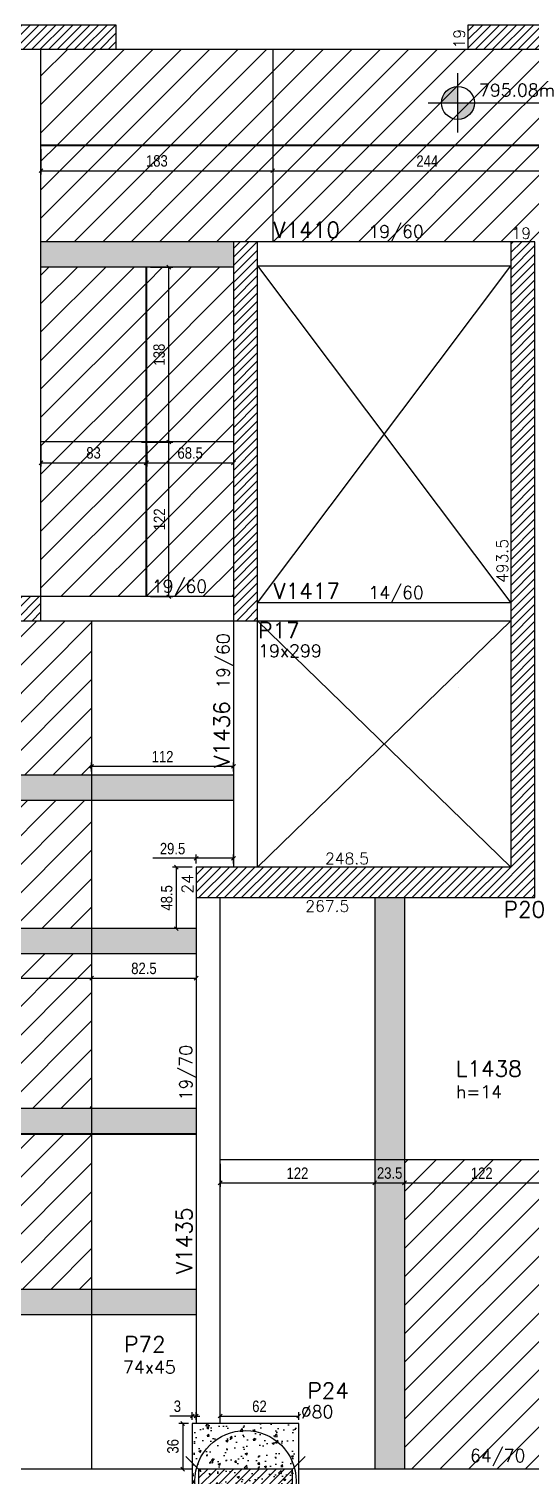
# Model space of a CAD drawing. Extents: x 1860 to 8661, y -614 to 3008.
# Drawn here: x 3834 to 4230, y 0 to 1142 of the extents above; entities that cross this region are included whole.
import ezdxf

# ---------------------------------------------------------------- set-up
doc = ezdxf.new("R2010")
doc.units = 0
for name, color, linetype in [('242', 12, 'Continuous'), ('COTA', 241, 'Continuous'), ('F-AUX-RED', 1, 'Continuous'), ('F-BLOCOS', 3, 'Continuous'), ('F-LAJES-DIM', 2, 'Continuous'), ('F-LAJES-NOME', 4, 'Continuous'), ('F-NÍVEL-PLANTA', 2, 'Continuous'), ('F-PILARES-DIM', 172, 'Continuous'), ('F-PILARES-HACH', 174, 'Continuous'), ('F-PILARES-M', 170, 'Continuous'), ('F-PILARES-N', 170, 'Continuous'), ('F-PILARES-NASCE', 4, 'Continuous'), ('F-PILARES-NOME', 170, 'Continuous'), ('F-PILARES-S', 170, 'Continuous'), ('F-TEXTO', 6, 'Continuous'), ('F-VIGAS', 3, 'Continuous'), ('F-VIGAS-DIM', 2, 'Continuous'), ('F-VIGAS-NOME', 4, 'Continuous'), ('F-VÃO', 1, 'Continuous'), ('Painéis', 200, 'Continuous')]:
    doc.layers.add(name, color=color, linetype=linetype)
doc.layers.add('Hachura', color=251, linetype='Continuous', lineweight=9)
doc.styles.add('COTA TECNICA-50', font='techl___.ttf', dxfattribs={"height": 9})
doc.styles.add('MCP', font='romans.shx')
doc.dimstyles.new('COTA PAINEL-50', dxfattribs={"dimtxt": 9, "dimasz": 3, "dimexe": 3, "dimexo": 3, "dimgap": 3, "dimtad": 1, "dimdec": 1, "dimzin": 12, "dimdsep": 46, "dimtxsty": 'COTA TECNICA-50', "dimblk1": 'OBLIQUE', "dimblk2": 'OBLIQUE', "dimsah": 1, "dimcen": 0.9, "dimclrd": 4, "dimclre": 4, "dimclrt": 240, "dimadec": 1, "dimazin": 3, "dimtfac": 1, "dimtdec": 1, "dimtmove": 0, "dimatfit": 3, "dimfxl": 1, "dimtolj": 1, "dimtzin": 12, "dimarcsym": 0})
pattern_1 = [(45, (4214.506, 480.1385), (-3.367596, 3.367596), [])]

# ---------------------------------------------------------------- blocks, each defined once
blk = doc.blocks.new('Nível - Planta')
at = {"layer": 'F-NÍVEL-PLANTA'}
h = blk.add_hatch(color=71, dxfattribs=at)
h.paths.add_polyline_path([(0, 0), (0, 0.26, 0.414214), (-0.26, 0)])
h.paths.add_polyline_path([(0.26, 0), (0, 0), (0, -0.26, 0.414214)])
for p, q in [((0, -0.469), (0, 0.469)), ((-0.469, 0), (1.704, 0))]:
    blk.add_line(p, q, dxfattribs=at)
blk.add_circle((0, 0), 0.26, dxfattribs=at)
at = {"layer": 'F-TEXTO', "color": 3, "style": 'MCP'}
blk.add_attdef('NÍVEL', (0.333, 0.102), '', height=0.2, dxfattribs=at)
blk = doc.blocks.new('_Oblique')
at = {"color": 0, "linetype": 'ByBlock', "lineweight": -2}
blk.add_line((-0.5, -0.5), (0.5, 0.5), dxfattribs=at)
blk = doc.blocks.new('*D142')
at = {"layer": 'COTA', "color": 4, "lineweight": -2, "transparency": 16777216}
for p, q in [((3963, 480.1), (3947.4, 480.1)), ((3950.4, 431.6), (3950.4, 480.1)), ((3963, 431.6), (3947.4, 431.6))]:
    blk.add_line(p, q, dxfattribs=at)
at = {"layer": 'Defpoints', "color": 0, "transparency": 16777216}
for p in [(3950.4, 480.1), (3966, 480.1), (3966, 431.6)]:
    blk.add_point(p, dxfattribs=at)
at = {"layer": 'COTA', "color": 4, "lineweight": -2, "transparency": 16777216, "xscale": 3, "yscale": 3, "zscale": 3}
for p, rotation in [((3950.4, 480.1), 90), ((3950.4, 431.6), 270)]:
    blk.add_blockref('_Oblique', p, dxfattribs=dict(at, rotation=rotation))
at = {"layer": 'COTA', "color": 240, "transparency": 16777216, "insert": (3942.8, 455.9), "char_height": 9, "attachment_point": 5, "rotation": 90, "style": 'COTA TECNICA-50'}
blk.add_mtext('\\A1;48.5', dxfattribs=at)
blk = doc.blocks.new('*D143')
at = {"layer": 'COTA', "color": 4, "lineweight": -2, "transparency": 16777216}
for p, q in [((3966, 487.1), (3931.7, 487.1)), ((3966, 483.1), (3966, 490.1)), ((3995.5, 487.1), (3966, 487.1)), ((3995.5, 483.1), (3995.5, 490.1))]:
    blk.add_line(p, q, dxfattribs=at)
at = {"layer": 'Defpoints', "color": 0, "transparency": 16777216}
for p in [(3966, 487.1), (3966, 480.1), (3995.5, 480.1)]:
    blk.add_point(p, dxfattribs=at)
at = {"layer": 'COTA', "color": 4, "lineweight": -2, "transparency": 16777216, "xscale": 3, "yscale": 3, "zscale": 3, "rotation": 180}
blk.add_blockref('_Oblique', (3966, 487.1), dxfattribs=at)
at = {"layer": 'COTA', "color": 4, "lineweight": -2, "transparency": 16777216, "xscale": 3, "yscale": 3, "zscale": 3}
blk.add_blockref('_Oblique', (3995.5, 487.1), dxfattribs=at)
at = {"layer": 'COTA', "color": 240, "transparency": 16777216, "insert": (3947.4, 494.7), "char_height": 9, "attachment_point": 5, "style": 'COTA TECNICA-50'}
blk.add_mtext('\\A1;29.5', dxfattribs=at)
blk = doc.blocks.new('*D160')
at = {"layer": 'COTA', "color": 4, "lineweight": -2, "transparency": 16777216}
for p, q in [((3639.5, 408.6), (3639.5, 389.5)), ((3883.5, 408.6), (3883.5, 389.5)), ((3639.5, 392.5), (3883.5, 392.5))]:
    blk.add_line(p, q, dxfattribs=at)
at = {"layer": 'Defpoints', "color": 0, "transparency": 16777216}
for p in [(3639.5, 411.6), (3883.5, 411.6), (3883.5, 392.5)]:
    blk.add_point(p, dxfattribs=at)
at = {"layer": 'COTA', "color": 4, "lineweight": -2, "transparency": 16777216, "xscale": 3, "yscale": 3, "zscale": 3, "rotation": 180}
blk.add_blockref('_Oblique', (3639.5, 392.5), dxfattribs=at)
at = {"layer": 'COTA', "color": 4, "lineweight": -2, "transparency": 16777216, "xscale": 3, "yscale": 3, "zscale": 3}
blk.add_blockref('_Oblique', (3883.5, 392.5), dxfattribs=at)
at = {"layer": 'COTA', "color": 240, "transparency": 16777216, "insert": (3761.5, 400.1), "char_height": 9, "attachment_point": 5, "style": 'COTA TECNICA-50'}
blk.add_mtext('\\A1;244', dxfattribs=at)
blk = doc.blocks.new('*D161')
at = {"layer": 'COTA', "color": 4, "lineweight": -2, "transparency": 16777216}
for p, q in [((3883.5, 408.6), (3883.5, 389.5)), ((3966, 408.6), (3966, 389.5)), ((3883.5, 392.5), (3966, 392.5))]:
    blk.add_line(p, q, dxfattribs=at)
at = {"layer": 'Defpoints', "color": 0, "transparency": 16777216}
for p in [(3883.5, 411.6), (3966, 411.6), (3966, 392.5)]:
    blk.add_point(p, dxfattribs=at)
at = {"layer": 'COTA', "color": 4, "lineweight": -2, "transparency": 16777216, "xscale": 3, "yscale": 3, "zscale": 3, "rotation": 180}
blk.add_blockref('_Oblique', (3883.5, 392.5), dxfattribs=at)
at = {"layer": 'COTA', "color": 4, "lineweight": -2, "transparency": 16777216, "xscale": 3, "yscale": 3, "zscale": 3}
blk.add_blockref('_Oblique', (3966, 392.5), dxfattribs=at)
at = {"layer": 'COTA', "color": 240, "transparency": 16777216, "insert": (3924.8, 400.2), "char_height": 9, "attachment_point": 5, "style": 'COTA TECNICA-50'}
blk.add_mtext('\\A1;82.5', dxfattribs=at)
blk = doc.blocks.new('*D178')
at = {"layer": 'COTA', "color": 4, "lineweight": -2, "transparency": 16777216}
for p, q in [((3930, 815.6), (3947.5, 815.6)), ((3944.5, 693.6), (3944.5, 815.6)), ((3930, 693.6), (3947.5, 693.6))]:
    blk.add_line(p, q, dxfattribs=at)
at = {"layer": 'Defpoints', "color": 0, "transparency": 16777216}
for p in [(3927, 815.6), (3944.5, 815.6), (3927, 693.6)]:
    blk.add_point(p, dxfattribs=at)
at = {"layer": 'COTA', "color": 4, "lineweight": -2, "transparency": 16777216, "xscale": 3, "yscale": 3, "zscale": 3}
for p, rotation in [((3944.5, 815.6), 90), ((3944.5, 693.6), 270)]:
    blk.add_blockref('_Oblique', p, dxfattribs=dict(at, rotation=rotation))
at = {"layer": 'COTA', "color": 240, "transparency": 16777216, "insert": (3937, 754.6), "char_height": 9, "attachment_point": 5, "rotation": 90, "style": 'COTA TECNICA-50'}
blk.add_mtext('\\A1;122', dxfattribs=at)
blk = doc.blocks.new('*D179')
at = {"layer": 'COTA', "color": 4, "lineweight": -2, "transparency": 16777216}
for p, q in [((3930, 953.6), (3947.5, 953.6)), ((3944.5, 815.6), (3944.5, 953.6)), ((3923, 815.6), (3947.5, 815.6))]:
    blk.add_line(p, q, dxfattribs=at)
at = {"layer": 'Defpoints', "color": 0, "transparency": 16777216}
for p in [(3927, 953.6), (3944.5, 953.6), (3920, 815.6)]:
    blk.add_point(p, dxfattribs=at)
at = {"layer": 'COTA', "color": 4, "lineweight": -2, "transparency": 16777216, "xscale": 3, "yscale": 3, "zscale": 3}
for p, rotation in [((3944.5, 953.6), 90), ((3944.5, 815.6), 270)]:
    blk.add_blockref('_Oblique', p, dxfattribs=dict(at, rotation=rotation))
at = {"layer": 'COTA', "color": 240, "transparency": 16777216, "insert": (3936.8, 884.6), "char_height": 9, "attachment_point": 5, "rotation": 90, "style": 'COTA TECNICA-50'}
blk.add_mtext('\\A1;138', dxfattribs=at)
blk = doc.blocks.new('*D180')
at = {"layer": 'COTA', "color": 4, "lineweight": -2, "transparency": 16777216}
for p, q in [((3843.5, 812.6), (3843.5, 796.2)), ((3926.5, 812.6), (3926.5, 796.2)), ((3843.5, 799.2), (3926.5, 799.2))]:
    blk.add_line(p, q, dxfattribs=at)
at = {"layer": 'Defpoints', "color": 0, "transparency": 16777216}
for p in [(3843.5, 815.6), (3926.5, 815.6), (3926.5, 799.2)]:
    blk.add_point(p, dxfattribs=at)
at = {"layer": 'COTA', "color": 4, "lineweight": -2, "transparency": 16777216, "xscale": 3, "yscale": 3, "zscale": 3, "rotation": 180}
blk.add_blockref('_Oblique', (3843.5, 799.2), dxfattribs=at)
at = {"layer": 'COTA', "color": 4, "lineweight": -2, "transparency": 16777216, "xscale": 3, "yscale": 3, "zscale": 3}
blk.add_blockref('_Oblique', (3926.5, 799.2), dxfattribs=at)
at = {"layer": 'COTA', "color": 240, "transparency": 16777216, "insert": (3885, 807), "char_height": 9, "attachment_point": 5, "style": 'COTA TECNICA-50'}
blk.add_mtext('\\A1;83', dxfattribs=at)
blk = doc.blocks.new('*D181')
at = {"layer": 'COTA', "color": 4, "lineweight": -2, "transparency": 16777216}
for p, q in [((3927, 812.6), (3927, 796.2)), ((3995.5, 812.6), (3995.5, 796.2)), ((3927, 799.2), (3995.5, 799.2))]:
    blk.add_line(p, q, dxfattribs=at)
at = {"layer": 'Defpoints', "color": 0, "transparency": 16777216}
for p in [(3927, 815.6), (3995.5, 815.6), (3995.5, 799.2)]:
    blk.add_point(p, dxfattribs=at)
at = {"layer": 'COTA', "color": 4, "lineweight": -2, "transparency": 16777216, "xscale": 3, "yscale": 3, "zscale": 3, "rotation": 180}
blk.add_blockref('_Oblique', (3927, 799.2), dxfattribs=at)
at = {"layer": 'COTA', "color": 4, "lineweight": -2, "transparency": 16777216, "xscale": 3, "yscale": 3, "zscale": 3}
blk.add_blockref('_Oblique', (3995.5, 799.2), dxfattribs=at)
at = {"layer": 'COTA', "color": 240, "transparency": 16777216, "insert": (3961.3, 806.9), "char_height": 9, "attachment_point": 5, "style": 'COTA TECNICA-50'}
blk.add_mtext('\\A1;68.5', dxfattribs=at)
blk = doc.blocks.new('*D192')
at = {"layer": 'COTA', "color": 4, "lineweight": -2, "transparency": 16777216}
for p, q in [((3963, 47), (3945.3, 47)), ((3963, 44.1), (3963, 50)), ((3966, 47), (3963, 47)), ((3966, 44.1), (3966, 50)), ((3966, 47), (3969, 47))]:
    blk.add_line(p, q, dxfattribs=at)
at = {"layer": 'Defpoints', "color": 0, "transparency": 16777216}
for p in [(3963, 47), (3963, 41.1), (3966, 41.1)]:
    blk.add_point(p, dxfattribs=at)
at = {"layer": 'COTA', "color": 4, "lineweight": -2, "transparency": 16777216, "xscale": 3, "yscale": 3, "zscale": 3}
blk.add_blockref('_Oblique', (3963, 47), dxfattribs=at)
at = {"layer": 'COTA', "color": 4, "lineweight": -2, "transparency": 16777216, "xscale": 3, "yscale": 3, "zscale": 3, "rotation": 180}
blk.add_blockref('_Oblique', (3966, 47), dxfattribs=at)
at = {"layer": 'COTA', "color": 240, "transparency": 16777216, "insert": (3951.2, 54.7), "char_height": 9, "attachment_point": 5, "style": 'COTA TECNICA-50'}
blk.add_mtext('\\A1;3', dxfattribs=at)
blk = doc.blocks.new('*D193')
at = {"layer": 'COTA', "color": 4, "lineweight": -2, "transparency": 16777216}
for p, q in [((3960, 41.1), (3952.4, 41.1)), ((3955.4, 41.1), (3955.4, 5.1)), ((3960, 5.1), (3952.4, 5.1))]:
    blk.add_line(p, q, dxfattribs=at)
at = {"layer": 'Defpoints', "color": 0, "transparency": 16777216}
for p in [(3963, 41.1), (3955.4, 5.1), (3963, 5.1)]:
    blk.add_point(p, dxfattribs=at)
at = {"layer": 'COTA', "color": 4, "lineweight": -2, "transparency": 16777216, "xscale": 3, "yscale": 3, "zscale": 3}
for p, rotation in [((3955.4, 41.1), 90), ((3955.4, 5.1), 270)]:
    blk.add_blockref('_Oblique', p, dxfattribs=dict(at, rotation=rotation))
at = {"layer": 'COTA', "color": 240, "transparency": 16777216, "insert": (3947.7, 23.1), "char_height": 9, "attachment_point": 5, "rotation": 90, "style": 'COTA TECNICA-50'}
blk.add_mtext('\\A1;36', dxfattribs=at)
blk = doc.blocks.new('*D194')
at = {"layer": 'COTA', "color": 4, "lineweight": -2, "transparency": 16777216}
for p, q in [((3985, 44.1), (3985, 50)), ((3985, 47), (4047, 47)), ((4047, 44.1), (4047, 50))]:
    blk.add_line(p, q, dxfattribs=at)
at = {"layer": 'Defpoints', "color": 0, "transparency": 16777216}
for p in [(4047, 47), (3985, 41.1), (4047, 41.1)]:
    blk.add_point(p, dxfattribs=at)
at = {"layer": 'COTA', "color": 4, "lineweight": -2, "transparency": 16777216, "xscale": 3, "yscale": 3, "zscale": 3, "rotation": 180}
blk.add_blockref('_Oblique', (3985, 47), dxfattribs=at)
at = {"layer": 'COTA', "color": 4, "lineweight": -2, "transparency": 16777216, "xscale": 3, "yscale": 3, "zscale": 3}
blk.add_blockref('_Oblique', (4047, 47), dxfattribs=at)
at = {"layer": 'COTA', "color": 240, "transparency": 16777216, "insert": (4016, 54.6), "char_height": 9, "attachment_point": 5, "style": 'COTA TECNICA-50'}
blk.add_mtext('\\A1;62', dxfattribs=at)
blk = doc.blocks.new('*D245')
at = {"layer": 'COTA', "color": 4, "lineweight": -2, "transparency": 16777216}
for p, q in [((3985, 246.1), (3985, 228)), ((4107, 246.1), (4107, 228)), ((3985, 231), (4107, 231))]:
    blk.add_line(p, q, dxfattribs=at)
at = {"layer": 'Defpoints', "color": 0, "transparency": 16777216}
for p in [(3985, 249.1), (4107, 249.1), (4107, 231)]:
    blk.add_point(p, dxfattribs=at)
at = {"layer": 'COTA', "color": 4, "lineweight": -2, "transparency": 16777216, "xscale": 3, "yscale": 3, "zscale": 3, "rotation": 180}
blk.add_blockref('_Oblique', (3985, 231), dxfattribs=at)
at = {"layer": 'COTA', "color": 4, "lineweight": -2, "transparency": 16777216, "xscale": 3, "yscale": 3, "zscale": 3}
blk.add_blockref('_Oblique', (4107, 231), dxfattribs=at)
at = {"layer": 'COTA', "color": 240, "transparency": 16777216, "insert": (4046, 238.6), "char_height": 9, "attachment_point": 5, "style": 'COTA TECNICA-50'}
blk.add_mtext('\\A1;122', dxfattribs=at)
blk = doc.blocks.new('*D246')
at = {"layer": 'COTA', "color": 4, "lineweight": -2, "transparency": 16777216}
for p, q in [((4107, 246.1), (4107, 228)), ((4130.5, 246.1), (4130.5, 228)), ((4107, 231), (4130.5, 231))]:
    blk.add_line(p, q, dxfattribs=at)
at = {"layer": 'Defpoints', "color": 0, "transparency": 16777216}
for p in [(4107, 249.1), (4130.5, 249.1), (4130.5, 231)]:
    blk.add_point(p, dxfattribs=at)
at = {"layer": 'COTA', "color": 4, "lineweight": -2, "transparency": 16777216, "xscale": 3, "yscale": 3, "zscale": 3, "rotation": 180}
blk.add_blockref('_Oblique', (4107, 231), dxfattribs=at)
at = {"layer": 'COTA', "color": 4, "lineweight": -2, "transparency": 16777216, "xscale": 3, "yscale": 3, "zscale": 3}
blk.add_blockref('_Oblique', (4130.5, 231), dxfattribs=at)
at = {"layer": 'COTA', "color": 240, "transparency": 16777216, "insert": (4118.8, 238.7), "char_height": 9, "attachment_point": 5, "style": 'COTA TECNICA-50'}
blk.add_mtext('\\A1;23.5', dxfattribs=at)
blk = doc.blocks.new('*D247')
at = {"layer": 'COTA', "color": 4, "lineweight": -2, "transparency": 16777216}
for p, q in [((4130.5, 246.1), (4130.5, 228)), ((4252.5, 246.1), (4252.5, 228)), ((4130.5, 231), (4252.5, 231))]:
    blk.add_line(p, q, dxfattribs=at)
at = {"layer": 'Defpoints', "color": 0, "transparency": 16777216}
for p in [(4130.5, 249.1), (4252.5, 249.1), (4252.5, 231)]:
    blk.add_point(p, dxfattribs=at)
at = {"layer": 'COTA', "color": 4, "lineweight": -2, "transparency": 16777216, "xscale": 3, "yscale": 3, "zscale": 3, "rotation": 180}
blk.add_blockref('_Oblique', (4130.5, 231), dxfattribs=at)
at = {"layer": 'COTA', "color": 4, "lineweight": -2, "transparency": 16777216, "xscale": 3, "yscale": 3, "zscale": 3}
blk.add_blockref('_Oblique', (4252.5, 231), dxfattribs=at)
at = {"layer": 'COTA', "color": 240, "transparency": 16777216, "insert": (4191.5, 238.6), "char_height": 9, "attachment_point": 5, "style": 'COTA TECNICA-50'}
blk.add_mtext('\\A1;122', dxfattribs=at)
blk = doc.blocks.new('*D276')
at = {"layer": 'COTA', "color": 4, "lineweight": -2, "transparency": 16777216}
for p, q in [((3843.5, 1046.6), (3843.5, 1026.7)), ((4026.5, 1046.6), (4026.5, 1026.7)), ((3843.5, 1029.7), (4026.5, 1029.7))]:
    blk.add_line(p, q, dxfattribs=at)
at = {"layer": 'Defpoints', "color": 0, "transparency": 16777216}
for p in [(3843.5, 1049.6), (4026.5, 1049.6), (4026.5, 1029.7)]:
    blk.add_point(p, dxfattribs=at)
at = {"layer": 'COTA', "color": 4, "lineweight": -2, "transparency": 16777216, "xscale": 3, "yscale": 3, "zscale": 3, "rotation": 180}
blk.add_blockref('_Oblique', (3843.5, 1029.7), dxfattribs=at)
at = {"layer": 'COTA', "color": 4, "lineweight": -2, "transparency": 16777216, "xscale": 3, "yscale": 3, "zscale": 3}
blk.add_blockref('_Oblique', (4026.5, 1029.7), dxfattribs=at)
at = {"layer": 'COTA', "color": 240, "transparency": 16777216, "insert": (3935, 1037.4), "char_height": 9, "attachment_point": 5, "style": 'COTA TECNICA-50'}
blk.add_mtext('\\A1;183', dxfattribs=at)
blk = doc.blocks.new('*D277')
at = {"layer": 'COTA', "color": 4, "lineweight": -2, "transparency": 16777216}
for p, q in [((4026.5, 1046.6), (4026.5, 1026.7)), ((4026.5, 1029.7), (4270.5, 1029.7))]:
    blk.add_line(p, q, dxfattribs=at)
at = {"layer": 'Defpoints', "color": 0, "transparency": 16777216}
for p in [(4026.5, 1049.6), (4270.5, 1029.7), (4270.5, 1029.7)]:
    blk.add_point(p, dxfattribs=at)
at = {"layer": 'COTA', "color": 4, "lineweight": -2, "transparency": 16777216, "xscale": 3, "yscale": 3, "zscale": 3, "rotation": 180}
blk.add_blockref('_Oblique', (4026.5, 1029.7), dxfattribs=at)
at = {"layer": 'COTA', "color": 4, "lineweight": -2, "transparency": 16777216, "xscale": 3, "yscale": 3, "zscale": 3}
blk.add_blockref('_Oblique', (4270.5, 1029.7), dxfattribs=at)
at = {"layer": 'COTA', "color": 240, "transparency": 16777216, "insert": (4148.5, 1037.3), "char_height": 9, "attachment_point": 5, "style": 'COTA TECNICA-50'}
blk.add_mtext('\\A1;244', dxfattribs=at)
blk = doc.blocks.new('*D387')
at = {"layer": 'COTA', "color": 4, "lineweight": -2, "transparency": 16777216}
for p, q in [((3883.5, 555.6), (3883.5, 562.7)), ((3883.5, 559.7), (3995.5, 559.7)), ((3995.5, 555.6), (3995.5, 562.7))]:
    blk.add_line(p, q, dxfattribs=at)
at = {"layer": 'Defpoints', "color": 0, "transparency": 16777216}
for p in [(3995.5, 559.7), (3883.5, 552.6), (3995.5, 552.6)]:
    blk.add_point(p, dxfattribs=at)
at = {"layer": 'COTA', "color": 4, "lineweight": -2, "transparency": 16777216, "xscale": 3, "yscale": 3, "zscale": 3, "rotation": 180}
blk.add_blockref('_Oblique', (3883.5, 559.7), dxfattribs=at)
at = {"layer": 'COTA', "color": 4, "lineweight": -2, "transparency": 16777216, "xscale": 3, "yscale": 3, "zscale": 3}
blk.add_blockref('_Oblique', (3995.5, 559.7), dxfattribs=at)
at = {"layer": 'COTA', "color": 240, "transparency": 16777216, "insert": (3939.5, 567.3), "char_height": 9, "attachment_point": 5, "style": 'COTA TECNICA-50'}
blk.add_mtext('\\A1;112', dxfattribs=at)

msp = doc.modelspace()

# ---------------------------------------------------------------- hatches: boundary and pattern name
at = {"layer": 'F-AUX-RED'}
h = msp.add_hatch(dxfattribs=at)
h.set_pattern_fill('AR-CONC', color=256, scale=0.1)
h.set_pattern_definition([(50, (4214.506, 480.138), (18.21847, -1.5939), [1.905, -20.955]), (355, (4214.506, 480.138), (-3.52434, 19.1057), [1.524, -16.76406]), (100.4514, (4216.024, 480.006), (14.6941, 17.5118), [1.619, -17.809]), (46.184, (4214.506, 485.218), (27.1079, -4.2042), [2.8575, -31.4325]), (96.6356, (4216.765, 484.868), (23.7404, 24.7426), [2.4285, -26.7136]), (351.184, (4214.506, 485.218), (23.7404, 24.7426), [2.286, -25.146]), (21, (4217.046, 483.948), (15.16144, -10.22652), [1.905, -20.955]), (326, (4217.046, 483.948), (6.1802, 18.4188), [1.524, -16.764]), (71.4514, (4218.31, 483.096), (21.34164, 8.1923), [1.619, -17.809]), (37.5, (4214.506, 480.1385), (0.30886, 8.455504), [0, -16.5608, 0, -17.018, 0, -16.8275]), (7.5, (4214.506, 480.138), (6.68197, 10.01806), [0, -9.7028, 0, -16.1798, 0, -6.4135]), (327.5, (4208.842, 480.1385), (13.55906, -0.572874), [0, -6.35, 0, -19.812, 0, -26.289]), (317.5, (4206.302, 480.138), (14.81292, 2.54265), [0, -8.255, 0, -13.1572, 0, -18.669])])
h.paths.add_polyline_path([(4047.01, 41.14), (3963.01, 41.14), (3963.01, -58.86), (4005.01, -58.86), (4047.01, -58.86)])
at = {"layer": 'F-PILARES-HACH', "linetype": 'Continuous'}
h = msp.add_hatch(dxfattribs=at)
h.set_pattern_fill('ANSI31', color=256, scale=1.5, style=0)
h.set_pattern_definition(pattern_1)
h.paths.add_polyline_path([(4418.51, 1125.64), (4418.51, 1363.64), (4153.51, 1363.64), (4153.51, 1344.64), (4399.51, 1344.64), (4399.51, 1144.64), (4180.51, 1144.64), (4180.51, 1125.64)], flags=16)
h = msp.add_hatch(dxfattribs=at)
h.set_pattern_fill('ANSI31', color=256, scale=1.5, style=0)
h.set_pattern_definition(pattern_1)
h.paths.add_polyline_path([(3724.01, 1125.64), (3903.01, 1125.64), (3903.01, 1144.64), (3724.01, 1144.64)], flags=16)
h = msp.add_hatch(dxfattribs=at)
h.set_pattern_fill('ANSI31', color=256, scale=1.5, style=0)
h.set_pattern_definition(pattern_1)
h.paths.add_polyline_path([(4233.51, 456.14), (4233.51, 973.64), (4214.51, 973.64), (4214.51, 480.14), (3966.01, 480.14), (3966.01, 456.14)], flags=16)
h = msp.add_hatch(dxfattribs=at)
h.set_pattern_fill('ANSI31', color=256, scale=1.5, style=0)
h.set_pattern_definition(pattern_1)
h.paths.add_polyline_path([(3995.51, 674.64), (4014.51, 674.64), (4014.51, 973.64), (3995.51, 973.64)], flags=16)
h = msp.add_hatch(dxfattribs=at)
h.set_pattern_fill('ANSI31', color=256, scale=1.5, style=0)
h.set_pattern_definition(pattern_1)
h.paths.add_polyline_path([(3699.01, 674.64), (3843.51, 674.64), (3843.51, 693.64), (3699.01, 693.64)], flags=16)
h = msp.add_hatch(dxfattribs=at)
h.set_pattern_fill('ANSI31', color=256, scale=1.5, style=0)
h.set_pattern_definition(pattern_1)
h.paths.add_polyline_path([(3968.01, -39.86), (4042.01, -39.86), (4042.01, 5.14), (3968.01, 5.14)], flags=16)
at = {"layer": 'Hachura', "linetype": 'ByBlock'}
h = msp.add_hatch(dxfattribs=at)
h.set_pattern_fill('ANSI31', color=256, scale=5)
h.paths.add_polyline_path([(3903.01, 1125.64), (3843.51, 1125.64), (3843.51, 1050.14), (4026.51, 1050.14), (4026.51, 1125.64)])
h.paths.add_polyline_path([(3843.51, 1049.64), (3843.51, 973.64), (3995.51, 973.64), (4014.51, 973.64), (4026.51, 973.64), (4026.51, 1049.64)])
h.paths.add_polyline_path([(4026.51, 1049.64), (4026.51, 973.64), (4214.51, 973.64), (4233.51, 973.64), (4270.51, 973.64), (4270.51, 1049.64)])
h.paths.add_polyline_path([(4514.51, 1050.14), (4514.51, 1125.64), (4418.51, 1125.64), (4270.51, 1125.64), (4270.51, 1050.14)])
h.paths.add_polyline_path([(4270.51, 1049.64), (4270.51, 973.64), (4482.01, 973.64), (4514.51, 973.64), (4514.51, 1049.64)])
h.paths.add_polyline_path([(4758.51, 973.64), (4758.51, 1049.64), (4514.51, 1049.64), (4514.51, 984.82), (4518.88, 973.64), (4660.01, 973.64)])
h.paths.add_polyline_path([(4758.51, 1125.64), (4514.51, 1125.64), (4514.51, 1050.14), (4758.51, 1050.14)])
h.paths.add_polyline_path([(4026.51, 1125.64), (4026.51, 1050.14), (4270.51, 1050.14), (4270.51, 1125.64), (4180.51, 1125.64)])
h.paths.add_polyline_path([(5002.51, 1050.14), (5002.51, 1125.64), (4829.51, 1125.64), (4810.51, 1125.64), (4758.51, 1125.64), (4758.51, 1050.14)])
h.paths.add_polyline_path([(4758.51, 1049.64), (4758.51, 973.64), (4810.51, 973.64), (4829.51, 973.64), (5002.51, 973.64), (5002.51, 1049.64)])
h.paths.add_polyline_path([(5002.51, 1049.64), (5002.51, 973.64), (5145.51, 973.64), (5246.51, 973.64), (5246.51, 1049.64)])
h.paths.add_polyline_path([(5246.51, 1050.14), (5246.51, 1125.64), (5002.51, 1125.64), (5002.51, 1050.14)])
h.paths.add_polyline_path([(5490.51, 1050.14), (5490.51, 1125.64), (5246.51, 1125.64), (5246.51, 1050.14)])
h.paths.add_polyline_path([(5490.51, 973.64), (5490.51, 1049.64), (5246.51, 1049.64), (5246.51, 973.64)])
h = msp.add_hatch(color=256, dxfattribs=at)
h.dxf.hatch_style = 1
h.paths.add_polyline_path([(3995.51, 953.64), (3995.51, 973.64), (3843.51, 973.64), (3843.51, 953.64)])
h = msp.add_hatch(dxfattribs=at)
h.set_pattern_fill('ANSI31', color=256, scale=5)
h.paths.add_polyline_path([(3926.51, 815.64), (3843.51, 815.64), (3843.51, 693.64), (3926.51, 693.64)])
h.paths.add_polyline_path([(3926.51, 953.64), (3843.51, 953.64), (3843.51, 815.64), (3926.51, 815.64)])
h.paths.add_polyline_path([(3995.51, 953.64), (3927.01, 953.64), (3927.01, 815.64), (3995.51, 815.64)])
h.paths.add_polyline_path([(3995.51, 815.64), (3927.01, 815.64), (3927.01, 693.64), (3995.51, 693.64)])
h = msp.add_hatch(dxfattribs=at)
h.set_pattern_fill('ANSI31', color=256, scale=5)
h.paths.add_polyline_path([(3395.51, 552.64), (3395.51, 674.64), (3374.51, 674.64), (3196.51, 674.64), (3151.51, 674.64), (3151.51, 552.64)])
h.paths.add_polyline_path([(3639.51, 552.64), (3639.51, 674.64), (3395.51, 674.64), (3395.51, 552.64)])
h.paths.add_polyline_path([(3883.51, 552.64), (3883.51, 674.64), (3843.51, 674.64), (3699.01, 674.64), (3639.51, 674.64), (3639.51, 552.64)])
h.paths.add_polyline_path([(3883.51, 431.64), (3883.51, 532.64), (3639.51, 532.64), (3639.51, 431.64)])
h.paths.add_polyline_path([(3395.51, 532.64), (3395.51, 431.64), (3639.51, 431.64), (3639.51, 532.64)])
h.paths.add_polyline_path([(3151.51, 532.64), (3151.51, 431.64), (3395.51, 431.64), (3395.51, 532.64)])
h.paths.add_polyline_path([(3395.51, 289.64), (3395.51, 411.64), (3151.51, 411.64), (3151.51, 289.64)])
h.paths.add_polyline_path([(3395.51, 411.64), (3395.51, 289.64), (3639.51, 289.64), (3639.51, 411.64)])
h.paths.add_polyline_path([(3883.51, 289.64), (3883.51, 411.64), (3639.51, 411.64), (3639.51, 289.64)])
h.paths.add_polyline_path([(3639.51, 269.14), (3639.51, 147.14), (3883.51, 147.14), (3883.51, 269.14)])
h.paths.add_polyline_path([(3639.51, 147.14), (3639.51, 269.14), (3395.51, 269.14), (3395.51, 147.14)])
h.paths.add_polyline_path([(3151.51, 269.14), (3151.51, 147.14), (3395.51, 147.14), (3395.51, 269.14)])
h.paths.add_polyline_path([(3151.51, 127.14), (3151.51, 5.14), (3395.51, 5.14), (3395.51, 127.14)])
h = msp.add_hatch(color=256, dxfattribs=at)
h.dxf.hatch_style = 1
h.paths.add_polyline_path([(3395.51, 552.64), (3151.51, 552.64), (3151.51, 532.64), (3395.51, 532.64)])
h.paths.add_polyline_path([(3639.51, 552.64), (3395.51, 552.64), (3395.51, 532.64), (3639.51, 532.64)])
h.paths.add_polyline_path([(3883.51, 552.64), (3639.51, 552.64), (3639.51, 532.64), (3883.51, 532.64)])
h.paths.add_polyline_path([(3995.51, 552.64), (3883.51, 552.64), (3883.51, 532.64), (3995.51, 532.64)])
h.paths.add_polyline_path([(3966.01, 431.64), (3883.51, 431.64), (3883.51, 411.64), (3966.01, 411.64)])
h.paths.add_polyline_path([(3883.51, 431.64), (3639.51, 431.64), (3639.51, 411.64), (3883.51, 411.64)])
h.paths.add_polyline_path([(3639.51, 431.64), (3395.51, 431.64), (3395.51, 411.64), (3639.51, 411.64)])
h.paths.add_polyline_path([(3395.51, 431.64), (3151.51, 431.64), (3151.51, 411.64), (3395.51, 411.64)])
h.paths.add_polyline_path([(3395.51, 289.64), (3151.51, 289.64), (3151.51, 269.64), (3395.51, 269.64)])
h.paths.add_polyline_path([(3639.51, 289.64), (3395.51, 289.64), (3395.51, 269.64), (3639.51, 269.64)])
h.paths.add_polyline_path([(3883.51, 289.64), (3639.51, 289.64), (3639.51, 269.64), (3883.51, 269.64)])
h.paths.add_polyline_path([(3966.01, 289.64), (3883.51, 289.64), (3883.51, 269.64), (3966.01, 269.64)])
h.paths.add_polyline_path([(3966.01, 147.14), (3883.51, 147.14), (3883.51, 127.14), (3966.01, 127.14)])
h.paths.add_polyline_path([(3883.51, 147.14), (3639.51, 147.14), (3639.51, 127.14), (3883.51, 127.14)])
h.paths.add_polyline_path([(3639.51, 147.14), (3395.51, 147.14), (3395.51, 127.14), (3639.51, 127.14)])
h.paths.add_polyline_path([(3395.51, 147.14), (3151.51, 147.14), (3151.51, 127.14), (3395.51, 127.14)])
h = msp.add_hatch(color=256, dxfattribs=at)
h.dxf.hatch_style = 1
h.paths.add_polyline_path([(4130.51, 456.14), (4107.01, 456.14), (4107.01, 249.14), (4130.51, 249.14)])
h.paths.add_polyline_path([(4130.51, 249.14), (4107.01, 249.14), (4107.01, 5.14), (4130.51, 5.14)])
h.paths.add_polyline_path([(4273.01, 249.14), (4253.01, 249.14), (4253.01, 5.14), (4273.01, 5.14)])
h.paths.add_polyline_path([(4273.01, 456.14), (4253.01, 456.14), (4253.01, 249.14), (4273.01, 249.14)])
h = msp.add_hatch(dxfattribs=at)
h.set_pattern_fill('ANSI31', color=256, scale=5)
h.paths.add_polyline_path([(4252.51, 249.14), (4130.51, 249.14), (4130.51, 5.14), (4252.51, 5.14)])
h.paths.add_polyline_path([(4273.01, 5.14), (4395.01, 5.14), (4395.01, 249.14), (4273.01, 249.14)])

# ---------------------------------------------------------------- linework, layer by layer
at = {"layer": '242', "linetype": 'Continuous'}
for p, q in [((4005.01, 824.14), (4005.01, 824.14)), ((4173.51, 621.73), (4173.51, 621.73)), ((4224.01, 468.14), (4224.01, 468.14))]:
    msp.add_line(p, q, dxfattribs=at)
at = {"layer": 'F-BLOCOS', "linetype": 'Continuous'}
for points in [[(4005.01, -58.86), (4047.01, -58.86), (4047.01, 41.14), (3963.01, 41.14)], [(3966.01, 41.14), (3963.01, 41.14), (3963.01, -58.86), (4005.01, -58.86)]]:
    msp.add_lwpolyline(points, dxfattribs=at)
at = {"layer": 'F-PILARES-M', "linetype": 'Continuous'}
msp.add_circle((4005.01, -4.36), 40, dxfattribs=at)
at = {"layer": 'F-PILARES-N', "linetype": 'Continuous'}
msp.add_lwpolyline([(3968.01, -39.86), (4042.01, -39.86), (4042.01, 5.14), (3968.01, 5.14), (3968.01, -39.86)], dxfattribs=at)
at = {"layer": 'F-PILARES-NASCE', "linetype": 'Continuous'}
for p, q in [((3968.01, 5.14), (3958.01, 15.14)), ((4042.01, 5.14), (4052.01, 15.14))]:
    msp.add_line(p, q, dxfattribs=at)
at = {"layer": 'F-PILARES-S', "linetype": 'Continuous'}
for points in [[(4418.51, 1125.64), (4418.51, 1363.64), (4153.51, 1363.64), (4153.51, 1344.64), (4399.51, 1344.64), (4399.51, 1144.64), (4180.51, 1144.64), (4180.51, 1125.64), (4418.51, 1125.64)], [(3724.01, 1125.64), (3903.01, 1125.64), (3903.01, 1144.64), (3724.01, 1144.64), (3724.01, 1125.64)], [(4233.51, 456.14), (4233.51, 973.64), (4214.51, 973.64), (4214.51, 480.14), (3966.01, 480.14), (3966.01, 456.14), (4233.51, 456.14)], [(3995.51, 674.64), (4014.51, 674.64), (4014.51, 973.64), (3995.51, 973.64), (3995.51, 674.64)], [(3699.01, 674.64), (3843.51, 674.64), (3843.51, 693.64), (3699.01, 693.64), (3699.01, 674.64)]]:
    msp.add_lwpolyline(points, dxfattribs=at)
at = {"layer": 'F-VIGAS'}
for points in [[(3843.51, 693.64), (3843.51, 1125.64)], [(3903.01, 1125.64), (4180.51, 1125.64)], [(4214.51, 973.64), (4014.51, 973.64)], [(4014.51, 954.64), (4214.51, 954.64)], [(3995.51, 693.64), (3843.51, 693.64)], [(4214.51, 688.64), (4014.51, 688.64)], [(3843.51, 674.64), (3995.51, 674.64)], [(3995.51, 674.64), (3995.51, 480.14)], [(4014.51, 480.14), (4014.51, 674.64)], [(4014.51, 674.64), (4214.51, 674.64)], [(3966.01, 456.14), (3966.01, 41.14)], [(3985.01, 41.14), (3985.01, 456.14)], [(3963.01, 5.14), (3151.51, 5.14)], [(4395.01, 5.14), (4047.01, 5.14)]]:
    msp.add_lwpolyline(points, dxfattribs=at)
at = {"layer": 'F-VÃO'}
for p, q in [((4014.51, 688.64), (4214.51, 954.64)), ((4014.51, 954.64), (4214.51, 688.64)), ((4014.51, 480.14), (4214.51, 674.64)), ((4014.51, 674.64), (4214.51, 480.14))]:
    msp.add_line(p, q, dxfattribs=at)
at = {"layer": 'Painéis'}
for p, q in [((3995.51, 973.64), (3843.51, 973.64)), ((3995.51, 953.64), (3843.51, 953.64))]:
    msp.add_line(p, q, dxfattribs=at)
for points in [[(4026.51, 1125.64), (4026.51, 973.64)], [(3843.51, 1050.14), (5490.51, 1050.14)], [(3843.51, 1049.64), (5490.51, 1049.64)], [(3926.51, 693.64), (3926.51, 953.64)], [(3927.01, 693.64), (3927.01, 953.64)], [(3995.51, 815.64), (3843.51, 815.64)], [(3883.51, 674.64), (3883.51, 5.14)], [(3995.51, 552.64), (3151.51, 552.64)], [(3995.51, 532.64), (3151.51, 532.64)], [(4107.01, 456.14), (4107.01, 5.14)], [(4130.51, 456.14), (4130.51, 5.14)], [(3966.01, 431.64), (3151.51, 431.64)], [(3966.01, 411.64), (3151.51, 411.64)], [(3966.01, 289.64), (3151.51, 289.64)], [(3966.01, 269.64), (3151.51, 269.64)], [(3966.01, 269.14), (3151.51, 269.14)], [(4395.01, 249.14), (3985.01, 249.14)], [(3151.51, 147.14), (3966.01, 147.14)], [(3151.51, 127.14), (3966.01, 127.14)]]:
    msp.add_lwpolyline(points, dxfattribs=at)

# ---------------------------------------------------------------- block references
at = {"layer": 'F-NÍVEL-PLANTA', "linetype": 'Continuous', "xscale": 50, "yscale": 50, "zscale": 50}
msp.add_blockref('Nível - Planta', (4172.7, 1083.2), dxfattribs=at).add_auto_attribs({'NÍVEL': '795.08m'})

# ---------------------------------------------------------------- texts
at = {"layer": 'F-LAJES-DIM', "linetype": 'Continuous', "style": 'MCP'}
msp.add_text('h=14', height=10, dxfattribs=at).set_placement((4171.13, 297.86))
at = {"layer": 'F-LAJES-NOME', "linetype": 'Continuous', "style": 'MCP'}
msp.add_text('L1438', height=12.5, dxfattribs=at).set_placement((4171.13, 314.86))
at = {"layer": 'F-PILARES-DIM', "linetype": 'Continuous', "style": 'MCP'}
for s, p in [('19', (4178.26, 1126.14)), ('493.5', (4212.26, 704.39)), ('24', (3963.76, 459.14))]:
    msp.add_text(s, height=9, rotation=90, dxfattribs=at).set_placement(p)
for s, height, p in [('19', 9, (4215.01, 975.89)), ('19x299', 10, (4015.02, 645.81)), ('248.5', 9, (4067.76, 482.39)), ('267.5', 9, (4052.21, 444.89)), ('74x45', 10, (3908.28, 80.58)), ('%%c80', 10, (4048.63, 45.27))]:
    msp.add_text(s, height=height, dxfattribs=at).set_placement(p)
at = {"layer": 'F-PILARES-NOME', "linetype": 'Continuous', "style": 'MCP'}
for s, p in [('P17', (4015.02, 660.81)), ('P20', (4208.88, 440.51)), ('P72', (3909.18, 97.3)), ('P24', (4053.96, 60.8))]:
    msp.add_text(s, height=12.5, dxfattribs=at).set_placement(p)
at = {"layer": 'F-VIGAS-DIM', "linetype": 'Continuous', "style": 'MCP'}
for s, p in [('19/60', (4102.01, 976.76)), ('19/60', (3931.01, 696.76)), ('14/60', (4102.01, 691.76)), ('64/70', (4182.23, 10.73))]:
    msp.add_text(s, height=10, dxfattribs=at).set_placement(p)
for s, p in [('19/60', (3992.38, 620.95)), ('19/70', (3962.88, 296.11))]:
    msp.add_text(s, height=10, rotation=90, dxfattribs=at).set_placement(p)
at = {"layer": 'F-VIGAS-NOME', "linetype": 'Continuous', "style": 'MCP'}
for s, p in [('V1410', (4027.01, 976.76)), ('V1417', (4027.01, 691.76))]:
    msp.add_text(s, height=12.5, dxfattribs=at).set_placement(p)
for s, p in [('V1436', (3992.38, 558.53)), ('V1435', (3962.88, 159.03))]:
    msp.add_text(s, height=12.5, rotation=90, dxfattribs=at).set_placement(p)

# ---------------------------------------------------------------- dimensions: what is measured, and where the dimension line sits
at = {"layer": 'COTA'}
for base, p1, p2, picture, middle in [((4026.51, 1029.71), (3843.51, 1049.64), (4026.51, 1049.64), '*D276', (3935.01, 1037.43)), ((3926.51, 799.24), (3843.51, 815.64), (3926.51, 815.64), '*D180', (3885.01, 806.95)), ((3995.51, 799.24), (3927.01, 815.64), (3995.51, 815.64), '*D181', (3961.26, 806.86)), ((3995.51, 559.74), (3883.51, 552.64), (3995.51, 552.64), '*D387', (3939.51, 567.29)), ((3966.01, 487.1), (3995.51, 480.14), (3966.01, 480.14), '*D143', (3947.37, 494.72)), ((4107.01, 231.04), (3985.01, 249.14), (4107.01, 249.14), '*D245', (4046.01, 238.6)), ((3963.01, 46.98), (3966.01, 41.14), (3963.01, 41.14), '*D192', (3951.16, 54.68)), ((4047.01, 46.98), (3985.01, 41.14), (4047.01, 41.14), '*D194', (4016.01, 54.57))]:
    dim = msp.add_linear_dim(base=base, p1=p1, p2=p2, dimstyle='COTA PAINEL-50', dxfattribs=at)
    dim.commit()
    dim.dimension.update_dxf_attribs({"geometry": picture, "text_midpoint": middle})
for base, p1, p2, picture, middle in [((4270.51, 1029.71), (4026.51, 1049.64), (4270.51, 1029.71), '*D277', (4148.51, 1037.28)), ((3883.51, 392.54), (3639.51, 411.64), (3883.51, 411.64), '*D160', (3761.51, 400.11)), ((3966.01, 392.54), (3883.51, 411.64), (3966.01, 411.64), '*D161', (3924.76, 400.16)), ((4252.51, 231.04), (4130.51, 249.14), (4252.51, 249.14), '*D247', (4191.51, 238.6))]:
    dim = msp.add_linear_dim(base=base, p1=p1, p2=p2, dimstyle='COTA PAINEL-50', override={"dimtmove": 1}, dxfattribs=at)
    dim.commit()
    dim.dimension.update_dxf_attribs({"geometry": picture, "text_midpoint": middle})
dim = msp.add_linear_dim(base=(3944.52, 953.64), p1=(3920.01, 815.64), p2=(3927.01, 953.64), angle=90, dimstyle='COTA PAINEL-50', override={"dimtmove": 1}, dxfattribs=at)
dim.commit()
dim.dimension.update_dxf_attribs({"geometry": '*D179', "text_midpoint": (3936.8, 884.64)})
for base, p1, p2, picture, middle in [((3944.52, 815.64), (3927.01, 693.64), (3927.01, 815.64), '*D178', (3936.97, 754.64)), ((3950.39, 480.14), (3966.01, 431.64), (3966.01, 480.14), '*D142', (3942.78, 455.89)), ((3955.44, 5.14), (3963.01, 41.14), (3963.01, 5.14), '*D193', (3947.74, 23.14))]:
    dim = msp.add_linear_dim(base=base, p1=p1, p2=p2, angle=90, dimstyle='COTA PAINEL-50', dxfattribs=at)
    dim.commit()
    dim.dimension.update_dxf_attribs({"geometry": picture, "text_midpoint": middle})
dim = msp.add_linear_dim(base=(4130.51, 231.04), p1=(4107.01, 249.14), p2=(4130.51, 249.14), dimstyle='COTA PAINEL-50', override={"dimtmove": 1}, dxfattribs=at)
dim.commit()
dim.dimension.update_dxf_attribs({"geometry": '*D246', "text_midpoint": (4118.76, 231.04), "dimtype": 160})

doc.saveas('drawing.dxf')
